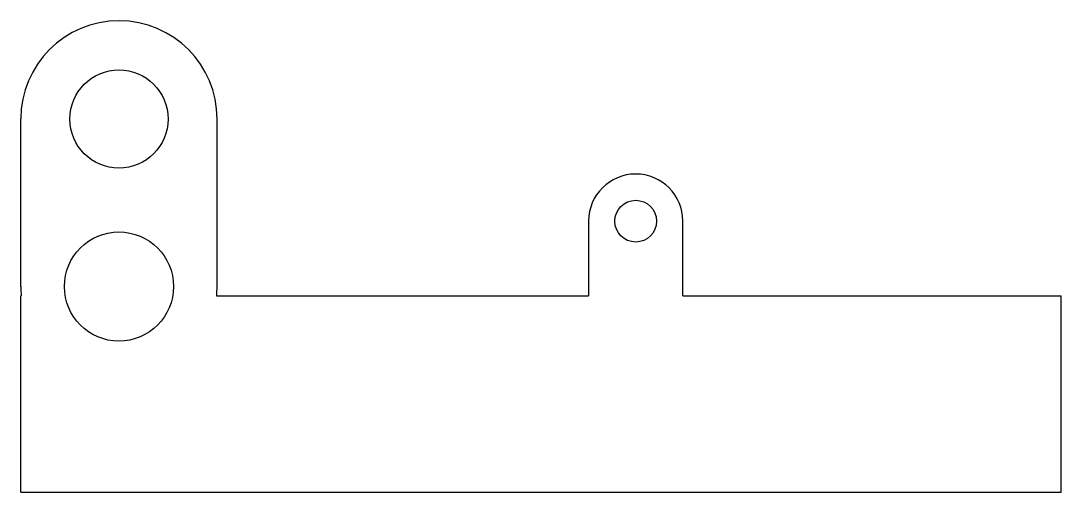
# Model space of a CAD drawing. Header units: inches. Extents: x -1.2 to 12, y -4.8 to 1.2.
import ezdxf

# ---------------------------------------------------------------- set-up
doc = ezdxf.new("R2010")
doc.units = ezdxf.units.IN
doc.header["$MEASUREMENT"] = 0
doc.layers.add('CUT', color=7, linetype='Continuous')

msp = doc.modelspace()

# ---------------------------------------------------------------- linework, layer by layer
at = {"layer": 'CUT'}
for p, q in [((-1.25, -2.134), (-1.25, 0.002)), ((1.25, -2.132), (1.25, 0)), ((5.981, -1.299), (5.981, -1.3)), ((5.981, -1.3), (5.981, -2.25)), ((7.181, -2.25), (7.181, -1.3)), ((-1.25, -2.25), (-1.244, -2.25)), ((-1.25, -4.75), (-1.25, -2.25)), ((1.244, -2.25), (5.981, -2.25)), ((7.181, -2.25), (12, -2.25)), ((12, -4.75), (12, -2.25)), ((-1.25, -4.75), (12, -4.75))]:
    msp.add_line(p, q, dxfattribs=at)
for centre, radius in [((0, 0), 0.625), ((6.581, -1.3), 0.266), ((0, -2.132), 0.695)]:
    msp.add_circle(centre, radius, dxfattribs=at)
for centre, radius, start, end in [((0, 0), 1.25, 0, 179.91), ((6.581, -1.3), 0.6, 0, 179.91), ((0, -2.132), 1.25, 180.09, 185.4072), ((0, -2.132), 1.25, 354.5928, 360)]:
    msp.add_arc(centre, radius, start, end, dxfattribs=at)

doc.saveas('drawing.dxf')
